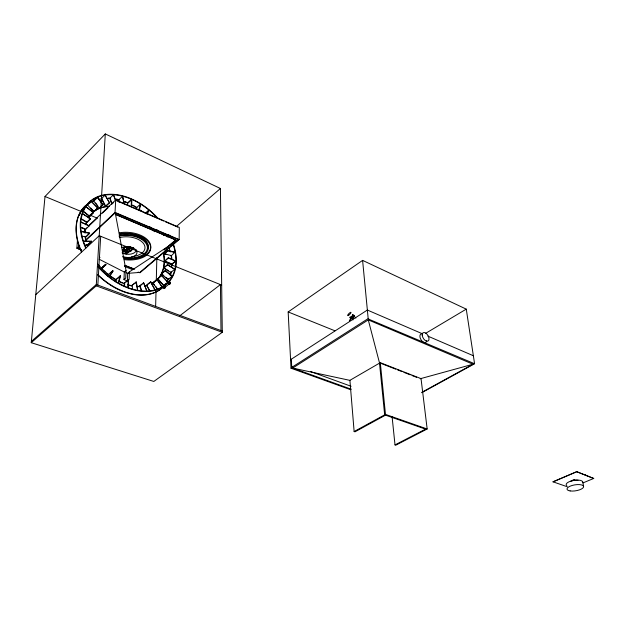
<?xml version="1.0" encoding="UTF-8"?>
<svg xmlns="http://www.w3.org/2000/svg" width="625" height="625" viewBox="0 0 625 625"><rect width="100%" height="100%" fill="white"/><g stroke="black" fill="none" stroke-linecap="round" stroke-linejoin="round"><path stroke-width="0.94" d="M138.148 272.086L139.945 272.789L179.156 239.57L179.305 227.438L115.688 199.945L88.281 226.023M175.828 239.953L115.922 214.562L175.828 239.953L164.109 249.914M164.555 261.344L168.422 257.734L175.789 261.109L171.922 264.312L164.555 261.344L168.422 257.734M155.648 306.078L156.031 290.555M156.305 279.883L156.859 257.562M128.156 279.688L127.844 287.305L128.266 287.469L128.578 279.852L124.281 282.992L124.156 285.844M131.477 199.305L131.195 206.227L131.594 206.398L131.883 199.477L131.477 199.305L127.766 202.781L127.656 205.367M129.305 248.734L127.93 248.664L129.477 248.914L129.602 248.469L128.375 247.977L128.391 248.594L127.07 248.648L128.93 249.398L126.961 248.406L126.57 248.766M86.062 240.203L115.227 212.852L178.492 239.625L129.406 271.844L129.094 279.398L125.992 282.047M126.961 248.406L127.109 249.32M115.227 212.852L126.047 270.547L125.719 278.109L123.969 279.602L127.344 280.883L127.664 273.344L129.406 271.844M127.07 248.648L127.469 247.961L128.406 248.25M127.102 249.82L127.422 250.375L127.102 249.82C128.969 251.68 125.031 249.25 126.195 249.82M127.391 250.391L127.328 249.914M128.391 248.594L127.617 247.836L129.477 248.914M128.07 249.688C126.875 247.891 125.258 251.055 128.812 249.5L127.828 249.609M128.93 249.398L127.086 248.305M123.969 279.602L124.305 272.047L126.047 270.547M124.578 286L124.703 283.148L124.281 282.992M126.086 250.242L126.211 249.477L127.031 250.258L126.312 249.539L125.68 249.906L126.367 250M122.258 252.484A9.398 5.375 4.2 0 0 126.188 253.812L126.258 252.266A9.391 5.383 4.3 0 1 122.328 250.93M85.352 240.297L115.047 212.422L115.688 199.945M31.25 342.695L96.234 285.852L105.289 133.93L220.43 188.5L222.281 332.305L153.82 381.453L31.25 342.695L45.008 196.492L105.289 133.93M97.828 285.062L100.688 236.312M89.234 225.875L80.953 222.102L89.234 225.875L85.5 229.43L81.352 227.75M85.5 229.43L86.773 227.852M81.367 250.016L76.859 248.266L77.539 238.875M163.633 268.156L167.594 264.594L174.75 269.273L170.867 272.461L163.633 268.156L167.594 264.594M120.164 275.836C117.578 284.938 117.836 285.523 120.586 276.078L120.164 275.836L116.305 279.172L115.57 281.75M136.266 209.227L136.766 207.477L139.875 204.617M90.492 218.852L82.609 213.719L90.492 218.852L86.773 222.414L81.188 219.094M86.773 222.414L90.602 218.508M82.156 210.625L83.578 209.141M353.812 316.344L352.383 319.062L354.078 316.172A2.344 0.594 -44.4 0 0 353.227 315.844M350.844 318.719L349.492 320.93L350.938 318.211A2.344 0.594 -44.4 0 0 351.789 318.555A2.344 0.594 -44.4 0 0 354.078 316.172L355.891 318.031M168.258 279.398L161.32 274.047L165.359 270.547L172.211 276.055L168.805 279M161.32 274.047L165.359 270.547M112.664 270.719C107.945 278.484 108.352 278.977 113.055 271.023L112.664 270.719L108.812 274.086L107.5 276.289M146.656 213.695C149.406 208.484 150.188 209.375 147.016 213.992M167.875 282.141L161.695 275.609L167.875 282.141L163.734 285.555L157.805 278.82L163.734 285.555M82.898 211.211L89.523 216.523L93.422 212.672L86.039 206.734L93.422 212.672M132.758 248.867L133.688 247.484M127.438 250.023C127.344 249.031 124.688 249.484 126.375 249.656M87.391 204.781L93.742 211.719L97.703 207.938L91.078 201.172L97.703 207.938M88.516 203.711L91.227 201.094M93.703 200.961L97.703 197.234L103.062 204.68L99.359 208.234L93.703 200.961L97.703 197.234M105.094 195.141L101.414 198.711L105.445 206.438L109.508 202.844L105.094 195.141L109.508 202.844M93.742 211.719L97.445 208.156M89.523 216.523L93.234 212.953M99.047 208.375L103.062 204.68M111.812 204.336L109.758 198.32L113.453 194.773L115.609 199.969M105.445 206.438L109.148 202.898M89.711 225.242L97.484 217.852M102.43 213.148L108.086 207.773M112.328 203.734L113.734 202.391M119.219 202.516L118.789 199.727L122.688 196.234L124.063 203.781L122.484 196.211M126.594 249.133L126.953 248.758L128.812 249.5M89.531 233.031L89.586 233.453L81.305 231.602L81.242 231.18L89.531 233.031L85.836 236.984L81.242 235.977M85.836 236.984L89.586 233.453M76.859 248.266L79.695 245.609M80.992 249.969L77.531 248.203L79.664 246.203M128.789 202.375L131.883 199.477M87.805 245.102L91.57 241.594L91.43 241.164L87.664 244.672L87.805 245.102L84.289 245.031M35.766 294.664L99.219 235.719L221.672 285.094M100.383 269.016L105.633 264.305L105.984 264.664L100.734 269.383M105.633 264.305L100.672 268.883L101.023 269.25M145.094 213.422L148.836 210.031M105.984 264.664L102.156 268.07L101.805 267.711M127.602 248.18L127.984 247.836L129.844 248.586L128.359 248.32M154.688 230.75L155.953 229.641M154.961 231.125L156.852 229.461M31.367 341.406L96.312 284.508L222.266 331.039M111.133 272.711L113.055 271.023M176.328 226.531L220.43 188.5M118.008 278.297L120.586 276.078M166.312 236.672L168.219 235.039M167.555 237.031L169.773 235.125M164.109 249.82L175.828 239.859M178.492 239.625L139.805 272.43L127.664 273.344L125.984 272.695M171.25 255.547L163.969 253.75L167.812 250.5L175.039 252.117L171.898 255.195M164.039 254.148L167.875 250.898L175.109 252.516M352.219 316.828L352.203 317.078M132.617 288.797L132.07 285.242L136.367 282.055L137.633 290.062L135.953 281.977M136.367 282.055L132.07 285.242M141.539 291.344L139.695 285.961L143.594 282.719L146.758 290.805L143.594 282.719M139.695 285.961L142.031 284.336M175.789 260.734L171.922 263.938L164.562 260.969M149.414 290.602L146.547 285.125L150.797 281.805L154.898 289.664L150.445 281.891M147.547 284.5L150.797 281.805M157.391 289.305L152.664 282.742L156.859 279.359L162.125 286.68L158.859 289.336M157.57 279.055L161.695 275.609M164.734 287.578L169.688 283.57M179.805 315.758L220.438 284.594L220.992 330.57M350.523 389.672L291.008 368.227L288.164 311.945L362.602 260.383L466.266 309.133L474.578 363.742L421.789 392.68M290.578 359.68L367.359 310.047L422.586 333.852M362.602 260.383L368.18 318.594L291.742 367.398L292.672 368.078L349.867 380.352L380.305 362.672L421.039 378.633L427.164 428.992L395.805 445.164L395.008 444.898L392.094 416.742M291.008 368.227L291.766 367.75L351.281 389.227M474.578 363.742L369.125 319.352L292.672 368.078L292.617 367.047M425.602 333.359L466.266 309.133M126.188 253.812L128.875 252.289A5.242 2.992 4.2 0 1 122.57 249.773M152.664 282.742L154.531 284.766M156.859 279.359L161.836 286.852M421.914 392.258L473.867 363.758M349.914 380.359L354.133 431.531L385.477 414.398L427.164 428.992M385.516 415.141L354.984 431.812L354.133 431.531M395.008 444.898L425.555 429.133M154.82 230.922L156.344 230.156M154.328 231.68L157.375 230.148M128.195 249.656L126.984 248.797L128.148 249.336M567.367 486.789L552.984 481.805L576.727 471.664L593.734 478.438L583.211 482.82M553 481.883L576.742 471.742L593.75 478.516M585.742 474.984L585.312 475.078M350.711 317.164L350.305 317.156M574.188 480.328C576.055 479.633 572.625 479.188 572.836 480.305M420.672 378.617L473.016 364.227L368.273 319.891L379.742 363.82M146.547 285.125L149.758 290.516M163.336 235.18L166.875 234.453M164.43 235.398L167.969 234.672M420.211 378.742L421.039 378.633M127.219 250.336L127.836 250.055L127.5 249.633M91.57 241.594L83.664 241.422L83.516 240.984L91.43 241.164M118.789 199.727L118.984 199.75A56.234 38.523 45.8 0 0 116.375 199.047M163.969 253.75L166.68 254.352M127.969 202.844L127.766 202.781A56.234 38.523 45.8 0 0 124.258 201.312M426.352 429.414L384.664 414.844L379.477 362.797M310.828 371.641L351.117 386.281M96.234 285.852L222.281 332.305M124.688 265.312L134.672 269.211M124.68 265.406L133.766 268.945M77.531 248.203L81.141 249.609M124.461 266.461L132.578 269.617M380.383 363.156L395.773 369.18M397.586 369.883L402.109 371.656M403.922 372.367L410.258 374.844M412.063 375.555L416.594 377.328M82.211 227.695L84.695 228.703M288.164 311.945L334.922 330.797M128.617 247.742L129.859 248.242M127.945 248.32L129.203 248.82M168.414 258.109L175.789 261.109M45.008 196.492L81.812 211.75M89.891 215.102L97.078 218.078M115.047 212.422L179.156 239.57M427.93 336.156L473.359 355.742M115.859 200.375L163.609 221M165.375 221.766L177.758 227.117M99.18 259.242L124.305 272.047M128.375 247.977L129.492 248.57M116.305 279.172L116.719 279.406M82.094 219.219L86.883 222.07M163.719 267.812L168.539 270.688M167.508 264.938L174.75 269.273M368.18 318.594L369.125 319.352M83.82 211.523L89.711 216.242M161.477 273.758L163.758 275.586M166.039 277.406L168.312 279.234M165.203 270.836L172.055 276.352M351.766 317.828L350.969 317.016A1.562 0.398 -44.4 0 0 352.586 315.219M351.805 318.656L353.008 319.891M90.773 208.102L94 211.5M99.68 257.133L99.977 257.539M97.383 197.367L102.75 204.813M95.617 203.047L97.758 206.008M155.586 286.219L157.156 288.406M101.773 198.656L105.805 206.383M113.453 194.773L115.227 199.945M110.148 198.344L111.617 202.633M140.086 285.961L141.617 290.438M582.703 481.828L583.594 486.312M167.812 250.5L167.875 250.898M380.305 362.672L385.477 414.398M291.328 359.195L291.766 367.75M570.633 481.297A6.117 2.211 -9.2 0 1 578.031 480.273M566.781 485.594A8.398 3.023 -9.2 0 1 573.438 480.453A8.398 3.023 -9.2 0 1 582.672 482.633M164.617 286.547A1.398 0.969 48.9 0 1 164.812 288.094A1.398 0.969 48.9 0 1 163.375 288.016A1.398 0.969 48.9 0 1 162.672 286.445M165.07 286.641A1.398 0.969 48.9 0 1 164.875 288.039A1.398 0.969 48.9 0 1 163.367 287.555A1.398 0.969 48.9 0 1 163.039 285.992M169.781 283.422A0.953 0.656 49 0 1 168.766 283.516M168.43 283.156A0.953 0.656 49 0 1 168.383 282.188M169.102 282.125A0.953 0.656 49 0 1 169.305 282.242M169.648 282.602A0.953 0.656 49 0 1 169.758 282.812M164.688 286.617A0.945 0.656 48.9 0 1 164.641 287.648A0.945 0.656 48.9 0 1 163.57 287.305A0.945 0.656 48.9 0 1 163.43 286.211M170.188 283.547A1.406 0.969 49 0 1 168.367 283.578A1.406 0.969 49 0 1 168.398 281.664M168.984 281.703A1.406 0.969 49 0 1 170.156 282.945M164.547 285.633A56.234 38.523 45.8 0 1 97.852 274.586M81.609 251.656A56.234 38.523 45.8 0 1 86.102 205.172M108.156 198.055A56.234 38.523 45.8 0 1 109.977 198.148M132.914 205.219A56.234 38.523 45.8 0 1 136.328 207.18M171.562 256.531A56.234 38.523 45.8 0 1 171.93 259.289M171.172 272.82A56.234 38.523 45.8 0 1 170.711 274.523M163.664 286.508A56.219 38.523 45.8 0 1 97.594 274.812M81.359 251.883A56.219 38.523 45.8 0 1 85.859 205.406M147.039 285.5A46.508 31.867 45.8 0 1 145.102 285.977M140.375 286.562A46.508 31.867 45.8 0 1 136.438 286.523M131.867 285.938A46.508 31.867 45.8 0 1 128.367 285.141M122.344 283.062A46.508 31.867 45.8 0 1 119.078 281.578M115.844 279.852A46.508 31.867 45.8 0 1 114.25 278.906M113.469 278.414A46.508 31.867 45.8 0 1 110.359 276.297M108.07 274.562A46.508 31.867 45.8 0 1 106.578 273.344M105.125 272.086A46.508 31.867 45.8 0 1 103.711 270.789M102.328 269.453A46.508 31.867 45.8 0 1 100.977 268.062M87.438 246.359A46.508 31.867 45.8 0 1 86.828 244.539M85.672 240.055A46.508 31.867 45.8 0 1 85.062 236.219M84.828 232.461A46.508 31.867 45.8 0 1 84.898 229.758M85.812 224.133A46.508 31.867 45.8 0 1 86.648 221.539M88.758 217.273A46.508 31.867 45.8 0 1 91.047 214.25M92.352 212.914A46.508 31.867 45.8 0 1 109.164 206.484M149.5 226.656A46.508 31.867 45.8 0 1 152.609 230.437M163.266 252.813A46.508 31.867 45.8 0 1 152.359 283.281M147.297 285.281A46.523 31.867 45.8 0 1 144.367 285.945M140.633 286.352A46.523 31.867 45.8 0 1 136.695 286.305M132.125 285.727A46.523 31.867 45.8 0 1 127.742 284.672M124.227 283.492A46.523 31.867 45.8 0 1 119.336 281.359M116.898 280.086A46.523 31.867 45.8 0 1 98.023 264.188M87.688 246.125A46.523 31.867 45.8 0 1 87.078 244.305M86.32 241.602A46.523 31.867 45.8 0 1 85.422 236.937M85.094 233.148A46.523 31.867 45.8 0 1 85.148 229.523M85.836 224.805A46.523 31.867 45.8 0 1 86.891 221.305M88.508 217.867A46.523 31.867 45.8 0 1 109.406 206.25M150.398 227.172A46.523 31.867 45.8 0 1 153.445 230.992M163.523 252.602A46.523 31.867 45.8 0 1 152.617 283.07M173.07 244.164A55.992 38.141 46 0 1 155.875 289.633A55.992 38.141 46 0 1 98.258 266.531M86.039 247.867A55.992 38.141 46 0 1 97.836 197.102A55.992 38.141 46 0 1 157.531 218.273M426.703 340.695A4.836 2.727 59.3 0 1 423.547 342.242A4.836 2.727 59.3 0 1 420.008 337.164A4.836 2.727 59.3 0 1 421.953 333.875M79.383 215.313A55.742 38.188 45.8 0 1 80.648 212.742M82.148 210.328A55.742 38.188 45.8 0 1 83.266 208.836M86.453 205.531A55.742 38.188 45.8 0 1 90.203 202.805M91.828 201.898A55.742 38.188 45.8 0 1 93.523 201.094M99 199.32A55.742 38.188 45.8 0 1 101.937 198.789M106.75 198.453A55.742 38.188 45.8 0 1 110.641 198.602M115.602 199.281A55.742 38.188 45.8 0 1 119.039 200.055M123.398 201.383A55.742 38.188 45.8 0 1 127.719 203.07M132 205.109A55.742 38.188 45.8 0 1 137.07 208.023M139.523 209.625A55.742 38.188 45.8 0 1 141.766 211.227M161.555 232.312A55.742 38.188 45.8 0 1 163.094 234.812M168.984 247.633A55.742 38.188 45.8 0 1 170.25 251.938M171.023 255.531A55.742 38.188 45.8 0 1 171.547 259.18M171.781 264.484A55.742 38.188 45.8 0 1 171.648 267.25M170.984 271.727A55.742 38.188 45.8 0 1 170.078 275.094M168.711 278.547A55.742 38.188 45.8 0 1 166.938 281.75M165.367 283.938A55.742 38.188 45.8 0 1 161.609 287.789M173.438 244.18A56.484 38.477 46 0 1 156.094 290.055A56.484 38.477 46 0 1 97.969 266.75M85.633 247.914A56.484 38.477 46 0 1 97.547 196.711A56.484 38.477 46 0 1 157.758 218.07M353.422 315.891A1.953 0.492 -44.4 0 1 353.938 315.898M352.961 315.57A2.344 0.594 -44.4 0 1 353.664 316.156A2.344 0.594 -44.4 0 1 351.031 318.547A2.344 0.594 -44.4 0 1 351.242 317.125M352.719 316.023A1.562 0.398 -44.4 0 1 353.195 316.414A1.562 0.398 -44.4 0 1 351.438 318.008A1.562 0.398 -44.4 0 1 351.578 317.062M352.477 314.609A2.281 0.578 -44.4 0 1 352.867 315.312A2.281 0.578 -44.4 0 1 350.672 317.484A2.281 0.578 -44.4 0 1 349.898 317.148M129.156 246.508A5.242 2.992 4.2 0 1 132.75 248.883M126.859 251.891A5.242 3 4.2 0 1 122.789 249.812M119.406 237.617A17.32 9.93 4.3 0 1 143.836 244A17.32 9.93 4.3 0 1 131.734 256.648M121.93 247.406A9.5 5.406 4.2 0 1 134.383 248.648A9.5 5.406 4.2 0 1 134.914 255.812A9.5 5.406 4.2 0 1 122.609 256.445M119.344 233.844A23.133 13.258 4.3 0 1 150.602 246.367A23.133 13.258 4.3 0 1 124.195 259.617M118.984 236.094A19.766 11.336 4.3 0 1 147.297 246.469A19.766 11.336 4.3 0 1 123.047 257.523M119.398 232.797A23.117 13.273 4.3 0 1 150.633 245.336A23.117 13.273 4.3 0 1 124.242 258.594M136.359 249.891A8.742 4.992 4.2 0 1 126.297 254.164L125.195 253.969A8.742 4.992 4.2 0 1 122.188 252.922M131.211 247.688A4.367 2.5 4.2 0 1 128.688 251.453A4.367 2.5 4.2 0 1 123.359 248.367M123.484 248.055A4.367 2.5 4.2 0 1 124.273 247.227M124.664 247.008A4.367 2.5 4.2 0 1 126.109 246.555M128.359 246.531A4.367 2.5 4.2 0 1 129.453 246.773M130.43 247.172A4.367 2.5 4.2 0 1 130.844 247.414M120.234 235.219A20.727 11.883 4.3 0 1 148.242 246.453A20.727 11.883 4.3 0 1 124.562 258.32M120.281 234.18A20.719 11.891 4.3 0 1 140.852 237.133A20.719 11.891 4.3 0 1 148.086 248.758M124.68 250.078A3.711 2.125 4.2 0 1 125.492 247.141A3.711 2.125 4.2 0 1 130.672 247.875A3.711 2.125 4.2 0 1 129.844 250.805M129.438 250.93A3.711 2.125 4.2 0 1 126.625 250.961M125.742 250.688A3.711 2.125 4.2 0 1 124.984 250.305M169.117 282.547L169.461 282.82L169.164 282.477M140.492 204.039L138.766 210.164L139.148 210.406L140.883 204.281L140.492 204.039M570.156 490.93A8.414 3 -9.2 0 0 583.555 487.109A8.414 3 -9.2 0 0 572.266 485.43A8.414 3 -9.2 0 0 570.156 490.93M168.18 282.602A1.406 0.969 49 0 0 170.172 283.766A1.406 0.969 49 0 0 169.547 281.625A1.406 0.969 49 0 0 168.18 282.602M422.25 335.453A4.844 2.719 59.3 0 0 427.766 341.188A4.844 2.719 59.3 0 0 426.828 334.008A4.844 2.719 59.3 0 0 422.25 335.453M348.68 315.227A2.281 0.57 -44.4 0 0 351 312.398A2.281 0.57 -44.4 0 0 348.312 314.211A2.281 0.57 -44.4 0 0 348.68 315.227M125.312 250.852A3.711 2.125 4.2 0 0 131.312 249.844A3.711 2.125 4.2 0 0 126.336 247.266A3.711 2.125 4.2 0 0 125.312 250.852M124.898 251.117A4.367 2.5 4.2 0 0 131.961 249.93A4.367 2.5 4.2 0 0 126.109 246.898A4.367 2.5 4.2 0 0 124.898 251.117"/></g></svg>
